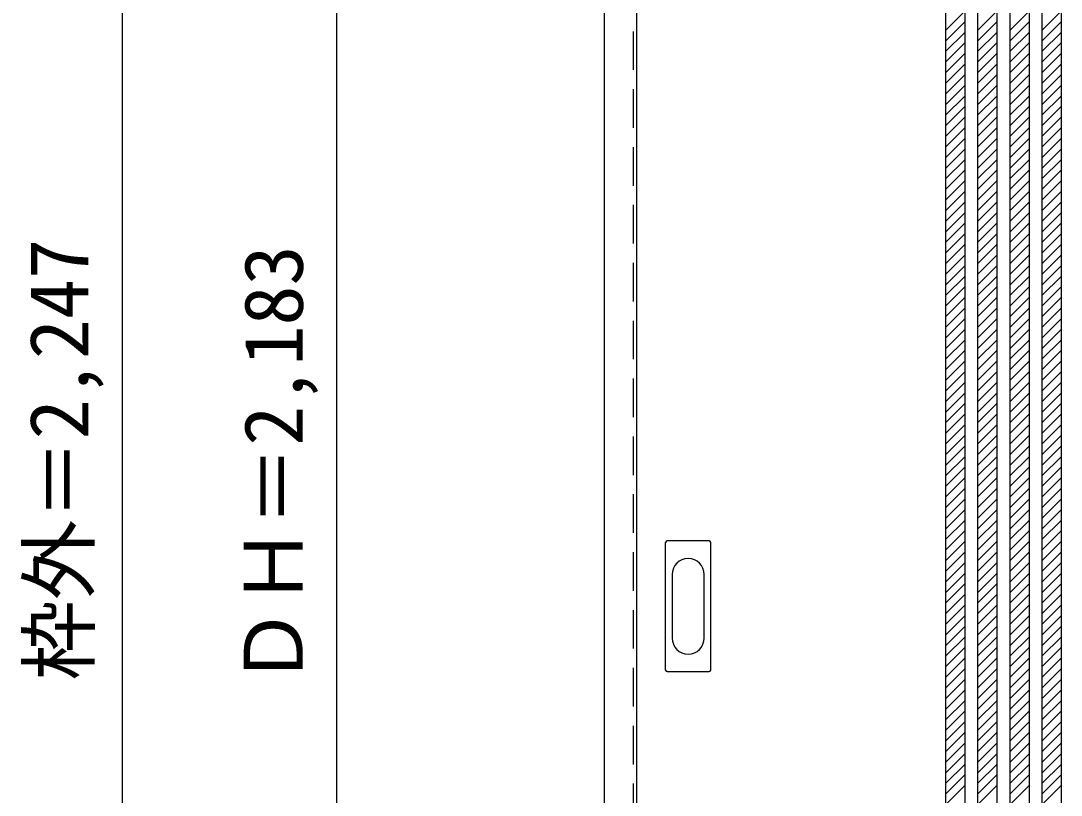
# Model space of a CAD drawing. Units: millimetres, scale not verified. Extents: x -1361 to 1615, y -1762 to 1150.
# Drawn here: x -1361 to -390, y -303 to 420 of the extents above; entities that cross this region are included whole.
import ezdxf
from ezdxf.enums import TextEntityAlignment as Align

# ---------------------------------------------------------------- set-up
doc = ezdxf.new("R2010")
doc.units = ezdxf.units.MM
doc.header["$LTSCALE"] = 30
doc.linetypes.add('DASHED1', pattern=[1.8, 1.2, -0.6])
doc.layers.add('0-0', color=4, linetype='DASHED1')
doc.layers.add('0-1_寸法', color=7, linetype='Continuous')
doc.styles.add('ＭＳ ゴシック', font='')
doc.styles.get('ＭＳ ゴシック').set_extended_font_data('MS Gothic')

msp = doc.modelspace()

# ---------------------------------------------------------------- linework, layer by layer
at = {"layer": '0-0', "color": 3, "linetype": 'Continuous'}
for p, q in [((-816.46, -1104.25), (-816.46, 1142.75)), ((-786.46, -1104.25), (-786.46, 1142.75)), ((-498.46, 1098.75), (-498.46, -1084.25)), ((-480.46, 1098.75), (-480.46, -1084.25)), ((-468.46, 1098.75), (-468.46, -1084.25)), ((-450.46, 1098.75), (-450.46, -1084.25)), ((-438.46, 1098.75), (-438.46, -1084.25)), ((-420.46, 1098.75), (-420.46, -1084.25)), ((-408.46, 1098.75), (-408.46, -1084.25)), ((-390.46, 1098.75), (-390.46, -1084.25)), ((-759.46, -186.25), (-759.46, -67.25)), ((-718.96, -65.75), (-757.96, -65.75)), ((-717.46, -186.25), (-717.46, -67.25)), ((-757.96, -187.75), (-718.96, -187.75))]:
    msp.add_line(p, q, dxfattribs=at)
at = {"layer": '0-0'}
for p, q in [((-498.46, 410.63), (-480.46, 428.63)), ((-468.46, 410.63), (-450.46, 428.63)), ((-438.46, 410.63), (-420.46, 428.63)), ((-408.46, 410.63), (-390.46, 428.63)), ((-498.46, 400.73), (-480.46, 418.73)), ((-468.46, 400.73), (-450.46, 418.73)), ((-438.46, 400.73), (-420.46, 418.73)), ((-408.46, 400.73), (-390.46, 418.73)), ((-498.46, 390.83), (-480.46, 408.83)), ((-468.46, 390.83), (-450.46, 408.83)), ((-438.46, 390.83), (-420.46, 408.83)), ((-408.46, 390.83), (-390.46, 408.83)), ((-498.46, 380.93), (-480.46, 398.93)), ((-468.46, 380.93), (-450.46, 398.93)), ((-438.46, 380.93), (-420.46, 398.93)), ((-408.46, 380.93), (-390.46, 398.93)), ((-498.46, 371.03), (-480.46, 389.03)), ((-468.46, 371.03), (-450.46, 389.03)), ((-438.46, 371.03), (-420.46, 389.03)), ((-408.46, 371.03), (-390.46, 389.03)), ((-498.46, 361.13), (-480.46, 379.13)), ((-468.46, 361.13), (-450.46, 379.13)), ((-438.46, 361.13), (-420.46, 379.13)), ((-408.46, 361.13), (-390.46, 379.13)), ((-498.46, 351.23), (-480.46, 369.23)), ((-468.46, 351.23), (-450.46, 369.23)), ((-438.46, 351.23), (-420.46, 369.23)), ((-408.46, 351.23), (-390.46, 369.23)), ((-498.46, 341.33), (-480.46, 359.33)), ((-468.46, 341.33), (-450.46, 359.33)), ((-438.46, 341.33), (-420.46, 359.33)), ((-408.46, 341.33), (-390.46, 359.33)), ((-498.46, 331.43), (-480.46, 349.43)), ((-468.46, 331.43), (-450.46, 349.43)), ((-438.46, 331.43), (-420.46, 349.43)), ((-408.46, 331.43), (-390.46, 349.43)), ((-498.46, 321.53), (-480.46, 339.53)), ((-468.46, 321.53), (-450.46, 339.53)), ((-438.46, 321.53), (-420.46, 339.53)), ((-408.46, 321.53), (-390.46, 339.53)), ((-498.46, 311.63), (-480.46, 329.63)), ((-468.46, 311.63), (-450.46, 329.63)), ((-438.46, 311.63), (-420.46, 329.63)), ((-408.46, 311.63), (-390.46, 329.63)), ((-498.46, 301.73), (-480.46, 319.73)), ((-468.46, 301.73), (-450.46, 319.73)), ((-438.46, 301.73), (-420.46, 319.73)), ((-408.46, 301.73), (-390.46, 319.73)), ((-498.46, 291.83), (-480.46, 309.83)), ((-468.46, 291.83), (-450.46, 309.83)), ((-438.46, 291.83), (-420.46, 309.83)), ((-408.46, 291.83), (-390.46, 309.83)), ((-498.46, 281.94), (-480.46, 299.94)), ((-468.46, 281.94), (-450.46, 299.94)), ((-438.46, 281.94), (-420.46, 299.94)), ((-408.46, 281.94), (-390.46, 299.94)), ((-498.46, 272.04), (-480.46, 290.04)), ((-468.46, 272.04), (-450.46, 290.04)), ((-438.46, 272.04), (-420.46, 290.04)), ((-408.46, 272.04), (-390.46, 290.04)), ((-498.46, 262.14), (-480.46, 280.14)), ((-468.46, 262.14), (-450.46, 280.14)), ((-438.46, 262.14), (-420.46, 280.14)), ((-408.46, 262.14), (-390.46, 280.14)), ((-498.46, 252.24), (-480.46, 270.24)), ((-468.46, 252.24), (-450.46, 270.24)), ((-438.46, 252.24), (-420.46, 270.24)), ((-408.46, 252.24), (-390.46, 270.24)), ((-498.46, 242.34), (-480.46, 260.34)), ((-468.46, 242.34), (-450.46, 260.34)), ((-438.46, 242.34), (-420.46, 260.34)), ((-408.46, 242.34), (-390.46, 260.34)), ((-498.46, 232.44), (-480.46, 250.44)), ((-468.46, 232.44), (-450.46, 250.44)), ((-438.46, 232.44), (-420.46, 250.44)), ((-408.46, 232.44), (-390.46, 250.44)), ((-498.46, 222.54), (-480.46, 240.54)), ((-468.46, 222.54), (-450.46, 240.54)), ((-438.46, 222.54), (-420.46, 240.54)), ((-408.46, 222.54), (-390.46, 240.54)), ((-498.46, 212.64), (-480.46, 230.64)), ((-468.46, 212.64), (-450.46, 230.64)), ((-438.46, 212.64), (-420.46, 230.64)), ((-408.46, 212.64), (-390.46, 230.64)), ((-498.46, 202.74), (-480.46, 220.74)), ((-468.46, 202.74), (-450.46, 220.74)), ((-438.46, 202.74), (-420.46, 220.74)), ((-408.46, 202.74), (-390.46, 220.74)), ((-498.46, 192.84), (-480.46, 210.84)), ((-468.46, 192.84), (-450.46, 210.84)), ((-438.46, 192.84), (-420.46, 210.84)), ((-408.46, 192.84), (-390.46, 210.84)), ((-498.46, 182.94), (-480.46, 200.94)), ((-468.46, 182.94), (-450.46, 200.94)), ((-438.46, 182.94), (-420.46, 200.94)), ((-408.46, 182.94), (-390.46, 200.94)), ((-498.46, 173.04), (-480.46, 191.04)), ((-468.46, 173.04), (-450.46, 191.04)), ((-438.46, 173.04), (-420.46, 191.04)), ((-408.46, 173.04), (-390.46, 191.04)), ((-498.46, 163.14), (-480.46, 181.14)), ((-468.46, 163.14), (-450.46, 181.14)), ((-438.46, 163.14), (-420.46, 181.14)), ((-408.46, 163.14), (-390.46, 181.14)), ((-498.46, 153.24), (-480.46, 171.24)), ((-468.46, 153.24), (-450.46, 171.24)), ((-438.46, 153.24), (-420.46, 171.24)), ((-408.46, 153.24), (-390.46, 171.24)), ((-498.46, 143.34), (-480.46, 161.34)), ((-468.46, 143.34), (-450.46, 161.34)), ((-438.46, 143.34), (-420.46, 161.34)), ((-408.46, 143.34), (-390.46, 161.34)), ((-498.46, 133.44), (-480.46, 151.44)), ((-468.46, 133.44), (-450.46, 151.44)), ((-438.46, 133.44), (-420.46, 151.44)), ((-408.46, 133.44), (-390.46, 151.44)), ((-498.46, 123.54), (-480.46, 141.54)), ((-468.46, 123.54), (-450.46, 141.54)), ((-438.46, 123.54), (-420.46, 141.54)), ((-408.46, 123.54), (-390.46, 141.54)), ((-498.46, 113.64), (-480.46, 131.64)), ((-468.46, 113.64), (-450.46, 131.64)), ((-438.46, 113.64), (-420.46, 131.64)), ((-408.46, 113.64), (-390.46, 131.64)), ((-498.46, 103.74), (-480.46, 121.74)), ((-468.46, 103.74), (-450.46, 121.74)), ((-438.46, 103.74), (-420.46, 121.74)), ((-408.46, 103.74), (-390.46, 121.74)), ((-498.46, 93.84), (-480.46, 111.84)), ((-468.46, 93.84), (-450.46, 111.84)), ((-438.46, 93.84), (-420.46, 111.84)), ((-408.46, 93.84), (-390.46, 111.84)), ((-498.46, 83.95), (-480.46, 101.95)), ((-468.46, 83.95), (-450.46, 101.95)), ((-438.46, 83.95), (-420.46, 101.95)), ((-408.46, 83.95), (-390.46, 101.95)), ((-498.46, 74.05), (-480.46, 92.05)), ((-468.46, 74.05), (-450.46, 92.05)), ((-438.46, 74.05), (-420.46, 92.05)), ((-408.46, 74.05), (-390.46, 92.05)), ((-498.46, 64.15), (-480.46, 82.15)), ((-468.46, 64.15), (-450.46, 82.15)), ((-438.46, 64.15), (-420.46, 82.15)), ((-408.46, 64.15), (-390.46, 82.15)), ((-498.46, 54.25), (-480.46, 72.25)), ((-468.46, 54.25), (-450.46, 72.25)), ((-438.46, 54.25), (-420.46, 72.25)), ((-408.46, 54.25), (-390.46, 72.25)), ((-498.46, 44.35), (-480.46, 62.35)), ((-468.46, 44.35), (-450.46, 62.35)), ((-438.46, 44.35), (-420.46, 62.35)), ((-408.46, 44.35), (-390.46, 62.35)), ((-498.46, 34.45), (-480.46, 52.45)), ((-468.46, 34.45), (-450.46, 52.45)), ((-438.46, 34.45), (-420.46, 52.45)), ((-408.46, 34.45), (-390.46, 52.45)), ((-498.46, 24.55), (-480.46, 42.55)), ((-468.46, 24.55), (-450.46, 42.55)), ((-438.46, 24.55), (-420.46, 42.55)), ((-408.46, 24.55), (-390.46, 42.55)), ((-498.46, 14.65), (-480.46, 32.65)), ((-468.46, 14.65), (-450.46, 32.65)), ((-438.46, 14.65), (-420.46, 32.65)), ((-408.46, 14.65), (-390.46, 32.65)), ((-498.46, 4.75), (-480.46, 22.75)), ((-468.46, 4.75), (-450.46, 22.75)), ((-438.46, 4.75), (-420.46, 22.75)), ((-408.46, 4.75), (-390.46, 22.75)), ((-498.46, -5.15), (-480.46, 12.85)), ((-468.46, -5.15), (-450.46, 12.85)), ((-438.46, -5.15), (-420.46, 12.85)), ((-408.46, -5.15), (-390.46, 12.85)), ((-498.46, -15.05), (-480.46, 2.95)), ((-468.46, -15.05), (-450.46, 2.95)), ((-438.46, -15.05), (-420.46, 2.95)), ((-408.46, -15.05), (-390.46, 2.95)), ((-498.46, -24.95), (-480.46, -6.95)), ((-468.46, -24.95), (-450.46, -6.95)), ((-438.46, -24.95), (-420.46, -6.95)), ((-408.46, -24.95), (-390.46, -6.95)), ((-498.46, -34.85), (-480.46, -16.85)), ((-468.46, -34.85), (-450.46, -16.85)), ((-438.46, -34.85), (-420.46, -16.85)), ((-408.46, -34.85), (-390.46, -16.85)), ((-498.46, -44.75), (-480.46, -26.75)), ((-468.46, -44.75), (-450.46, -26.75)), ((-438.46, -44.75), (-420.46, -26.75)), ((-408.46, -44.75), (-390.46, -26.75)), ((-498.46, -54.65), (-480.46, -36.65)), ((-468.46, -54.65), (-450.46, -36.65)), ((-438.46, -54.65), (-420.46, -36.65)), ((-408.46, -54.65), (-390.46, -36.65)), ((-498.46, -64.55), (-480.46, -46.55)), ((-468.46, -64.55), (-450.46, -46.55)), ((-438.46, -64.55), (-420.46, -46.55)), ((-408.46, -64.55), (-390.46, -46.55)), ((-498.46, -74.45), (-480.46, -56.45)), ((-468.46, -74.45), (-450.46, -56.45)), ((-438.46, -74.45), (-420.46, -56.45)), ((-408.46, -74.45), (-390.46, -56.45)), ((-498.46, -84.35), (-480.46, -66.35)), ((-468.46, -84.35), (-450.46, -66.35)), ((-438.46, -84.35), (-420.46, -66.35)), ((-408.46, -84.35), (-390.46, -66.35)), ((-498.46, -94.25), (-480.46, -76.25)), ((-468.46, -94.25), (-450.46, -76.25)), ((-438.46, -94.25), (-420.46, -76.25)), ((-408.46, -94.25), (-390.46, -76.25)), ((-498.46, -104.15), (-480.46, -86.15)), ((-468.46, -104.15), (-450.46, -86.15)), ((-438.46, -104.15), (-420.46, -86.15)), ((-408.46, -104.15), (-390.46, -86.15)), ((-498.46, -114.04), (-480.46, -96.04)), ((-468.46, -114.04), (-450.46, -96.04)), ((-438.46, -114.04), (-420.46, -96.04)), ((-408.46, -114.04), (-390.46, -96.04)), ((-498.46, -123.94), (-480.46, -105.94)), ((-468.46, -123.94), (-450.46, -105.94)), ((-438.46, -123.94), (-420.46, -105.94)), ((-408.46, -123.94), (-390.46, -105.94)), ((-498.46, -133.84), (-480.46, -115.84)), ((-468.46, -133.84), (-450.46, -115.84)), ((-438.46, -133.84), (-420.46, -115.84)), ((-408.46, -133.84), (-390.46, -115.84)), ((-498.46, -143.74), (-480.46, -125.74)), ((-468.46, -143.74), (-450.46, -125.74)), ((-438.46, -143.74), (-420.46, -125.74)), ((-408.46, -143.74), (-390.46, -125.74)), ((-498.46, -153.64), (-480.46, -135.64)), ((-468.46, -153.64), (-450.46, -135.64)), ((-438.46, -153.64), (-420.46, -135.64)), ((-408.46, -153.64), (-390.46, -135.64)), ((-498.46, -163.54), (-480.46, -145.54)), ((-468.46, -163.54), (-450.46, -145.54)), ((-438.46, -163.54), (-420.46, -145.54)), ((-408.46, -163.54), (-390.46, -145.54)), ((-498.46, -173.44), (-480.46, -155.44)), ((-468.46, -173.44), (-450.46, -155.44)), ((-438.46, -173.44), (-420.46, -155.44)), ((-408.46, -173.44), (-390.46, -155.44)), ((-498.46, -183.34), (-480.46, -165.34)), ((-468.46, -183.34), (-450.46, -165.34)), ((-438.46, -183.34), (-420.46, -165.34)), ((-408.46, -183.34), (-390.46, -165.34)), ((-498.46, -193.24), (-480.46, -175.24)), ((-468.46, -193.24), (-450.46, -175.24)), ((-438.46, -193.24), (-420.46, -175.24)), ((-408.46, -193.24), (-390.46, -175.24)), ((-498.46, -203.14), (-480.46, -185.14)), ((-468.46, -203.14), (-450.46, -185.14)), ((-438.46, -203.14), (-420.46, -185.14)), ((-408.46, -203.14), (-390.46, -185.14)), ((-498.46, -213.04), (-480.46, -195.04)), ((-468.46, -213.04), (-450.46, -195.04)), ((-438.46, -213.04), (-420.46, -195.04)), ((-408.46, -213.04), (-390.46, -195.04)), ((-498.46, -222.94), (-480.46, -204.94)), ((-468.46, -222.94), (-450.46, -204.94)), ((-438.46, -222.94), (-420.46, -204.94)), ((-408.46, -222.94), (-390.46, -204.94)), ((-498.46, -232.84), (-480.46, -214.84)), ((-468.46, -232.84), (-450.46, -214.84)), ((-438.46, -232.84), (-420.46, -214.84)), ((-408.46, -232.84), (-390.46, -214.84)), ((-498.46, -242.74), (-480.46, -224.74)), ((-468.46, -242.74), (-450.46, -224.74)), ((-438.46, -242.74), (-420.46, -224.74)), ((-408.46, -242.74), (-390.46, -224.74)), ((-498.46, -252.64), (-480.46, -234.64)), ((-468.46, -252.64), (-450.46, -234.64)), ((-438.46, -252.64), (-420.46, -234.64)), ((-408.46, -252.64), (-390.46, -234.64)), ((-498.46, -262.54), (-480.46, -244.54)), ((-468.46, -262.54), (-450.46, -244.54)), ((-438.46, -262.54), (-420.46, -244.54)), ((-408.46, -262.54), (-390.46, -244.54)), ((-498.46, -272.44), (-480.46, -254.44)), ((-468.46, -272.44), (-450.46, -254.44)), ((-438.46, -272.44), (-420.46, -254.44)), ((-408.46, -272.44), (-390.46, -254.44)), ((-498.46, -282.34), (-480.46, -264.34)), ((-468.46, -282.34), (-450.46, -264.34)), ((-438.46, -282.34), (-420.46, -264.34)), ((-408.46, -282.34), (-390.46, -264.34)), ((-498.46, -292.24), (-480.46, -274.24)), ((-468.46, -292.24), (-450.46, -274.24)), ((-438.46, -292.24), (-420.46, -274.24)), ((-408.46, -292.24), (-390.46, -274.24)), ((-498.46, -302.14), (-480.46, -284.14)), ((-468.46, -302.14), (-450.46, -284.14)), ((-438.46, -302.14), (-420.46, -284.14)), ((-408.46, -302.14), (-390.46, -284.14)), ((-498.46, -312.03), (-480.46, -294.03)), ((-468.46, -312.03), (-450.46, -294.03)), ((-438.46, -312.03), (-420.46, -294.03)), ((-408.46, -312.03), (-390.46, -294.03))]:
    msp.add_line(p, q, dxfattribs=at)
at = {"layer": '0-0', "color": 7, "linetype": 'Continuous'}
for p, q in [((-753.46, -97.15), (-753.46, -156.35)), ((-723.46, -156.35), (-723.46, -97.15))]:
    msp.add_line(p, q, dxfattribs=at)
at = {"layer": '0-0'}
msp.add_lwpolyline([(-789.46, -1084.25), (-789.46, 1098.75), (-786.46, 1098.75)], dxfattribs=at)
at = {"layer": '0-0', "color": 3, "linetype": 'Continuous'}
for centre, start, end in [((-757.96, -67.25), 90, 180), ((-718.96, -67.25), 0, 90), ((-757.96, -186.25), 180, 270), ((-718.96, -186.25), 270, 0)]:
    msp.add_arc(centre, 1.5, start, end, dxfattribs=at)
at = {"layer": '0-0', "color": 7, "linetype": 'Continuous'}
for centre, start, end in [((-738.46, -97.15), 0, 180), ((-738.46, -156.35), 180, 0)]:
    msp.add_arc(centre, 15, start, end, dxfattribs=at)
at = {"layer": '0-1_寸法', "color": 4}
for p, q in [((-1266.46, 1142.75), (-1266.46, -1104.25)), ((-1066.46, 1098.75), (-1066.46, -1084.25))]:
    msp.add_line(p, q, dxfattribs=at)

# ---------------------------------------------------------------- texts
at = {"layer": '0-1_寸法', "style": 'ＭＳ ゴシック'}
for s, p in [('枠外＝2,247', (-1281.46, -196)), ('ＤＨ＝2,183', (-1081.46, -202))]:
    msp.add_text(s, height=54.99, rotation=90, dxfattribs=at).set_placement(p, align=Align.BOTTOM_LEFT)

doc.saveas('drawing.dxf')
